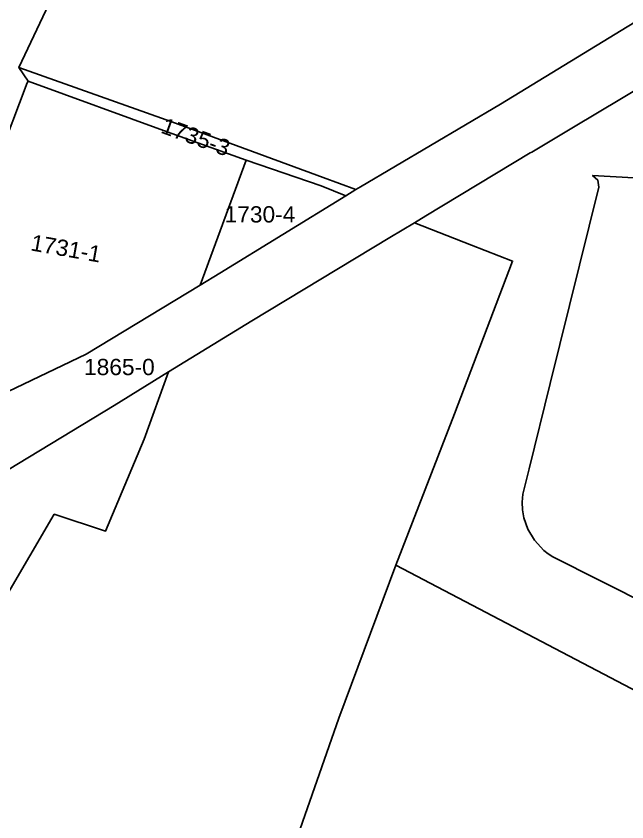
# Model space of a CAD drawing. Header units: metres. Extents: x 7508000 to 7510589, y 4725804 to 4728000.
# Drawn here: x 7509568.4 to 7509756.3, y 4726623.1 to 4726870.8 of the extents above; entities that cross this region are included whole.
import ezdxf
from ezdxf.enums import TextEntityAlignment as Align

# ---------------------------------------------------------------- set-up
doc = ezdxf.new("R2010")
doc.units = ezdxf.units.M
for name, color, linetype in [('OBILIQ_A10_PAR_PARCEL_TXT', 7, 'Continuous'), ('OBILIQ_PAR_PARCELGEOM_ILI', 7, 'Continuous'), ('Orotofoto 2018', 7, 'Continuous')]:
    doc.layers.add(name, color=color, linetype=linetype)
doc.styles.get("Standard").update_dxf_attribs({"font": 'arial.ttf'})
picture_1 = doc.add_image_def('image1.ecw', size_in_pixel=(11111, 11111))

msp = doc.modelspace()

# ---------------------------------------------------------------- linework, layer by layer
at = {"layer": 'OBILIQ_PAR_PARCELGEOM_ILI', "color": 7, "linetype": 'Continuous'}
for points in [[(7509750.55, 4727142.2), (7509724.89, 4727117), (7509714.58, 4727096.19), (7509694.95, 4727080.27), (7509690.47, 4727073.65), (7509660.08, 4727033.73), (7509647.57, 4727035.5), (7509646.58, 4727032.53), (7509643.61, 4727025.1), (7509626.58, 4726982.43), (7509624.88, 4726978.16), (7509609.2, 4726938.81), (7509608.28, 4726937.24), (7509569.31, 4726854.97), (7509616.3, 4726838.27), (7509662.88, 4726821.17), (7509672.91, 4726817.45), (7509674.37, 4726818.34), (7509717.47, 4726843.75), (7509760.66, 4726870.06)], [(7509494.93, 4726606.45), (7509510.34, 4726675.35), (7509511.57, 4726680.85), (7509519.18, 4726703.32), (7509530.5, 4726736.76), (7509544.37, 4726777.74), (7509571.88, 4726850.24), (7509572.1, 4726850.77), (7509569.31, 4726854.97), (7509608.28, 4726937.24)], [(7509760.66, 4726870.06), (7509717.47, 4726843.75), (7509674.37, 4726818.34), (7509672.91, 4726817.45), (7509669.87, 4726815.57), (7509631.09, 4726791.73), (7509625.04, 4726788.07), (7509589.99, 4726766.87), (7509544.25, 4726745.02), (7509530.5, 4726736.76), (7509519.18, 4726703.32), (7509556.02, 4726725.35), (7509598.57, 4726751.06), (7509615.34, 4726761.38), (7509640.91, 4726777.11), (7509683.4, 4726802.74), (7509690.95, 4726807.28), (7509694.51, 4726809.42), (7509726.58, 4726828.73), (7509727.03, 4726829), (7509739.88, 4726836.66), (7509769.89, 4726854.56)], [(7509769.89, 4726854.56), (7509739.88, 4726836.66), (7509727.03, 4726829), (7509726.58, 4726828.73), (7509694.51, 4726809.42), (7509690.95, 4726807.28), (7509708.55, 4726800.36), (7509721.17, 4726795.46), (7509703.3, 4726748.56), (7509685.29, 4726702.02), (7509855.62, 4726612.79)], [(7509765.52, 4726688.49), (7509746.52, 4726698.03), (7509735.01, 4726703.8), (7509733.52, 4726704.59), (7509732.1, 4726705.51), (7509730.77, 4726706.55), (7509727.88, 4726709.68), (7509725.89, 4726713.03), (7509724.64, 4726716.59), (7509724.24, 4726718.96), (7509724.13, 4726721.38), (7509724.34, 4726723.8), (7509726.27, 4726731.62), (7509732.75, 4726757.87), (7509747.64, 4726818.23), (7509747.37, 4726820.36), (7509745.75, 4726821.77), (7509787.54, 4726819.42)]]:
    msp.add_lwpolyline(points, dxfattribs=at)
for points in [[(7509616.3, 4726838.27), (7509569.31, 4726854.97), (7509572.1, 4726850.77), (7509614.91, 4726835.24), (7509639.16, 4726826.52), (7509662.27, 4726818.56), (7509669.87, 4726815.57), (7509672.91, 4726817.45), (7509662.88, 4726821.17), (7509616.3, 4726838.27)], [(7509639.16, 4726826.52), (7509614.91, 4726835.24), (7509572.1, 4726850.77), (7509571.88, 4726850.24), (7509544.37, 4726777.74), (7509530.5, 4726736.76), (7509544.25, 4726745.02), (7509589.99, 4726766.87), (7509625.04, 4726788.07), (7509639.16, 4726826.52)], [(7509669.87, 4726815.57), (7509662.27, 4726818.56), (7509639.16, 4726826.52), (7509625.04, 4726788.07), (7509631.09, 4726791.73), (7509669.87, 4726815.57)], [(7509667.69, 4726654.94), (7509685.29, 4726702.02), (7509703.3, 4726748.56), (7509721.17, 4726795.46), (7509708.55, 4726800.36), (7509690.95, 4726807.28), (7509683.4, 4726802.74), (7509640.91, 4726777.11), (7509615.34, 4726761.38), (7509607.85, 4726740.69), (7509595.96, 4726712.49), (7509580.17, 4726717.64), (7509549.34, 4726665.24), (7509510.34, 4726675.35), (7509494.93, 4726606.45), (7509486.86, 4726562.85), (7509473.56, 4726483.62), (7509594.47, 4726444.94), (7509605.22, 4726476.28), (7509621.89, 4726523.63), (7509637.87, 4726570.57), (7509651.3, 4726608.07), (7509667.69, 4726654.94)], [(7509595.96, 4726712.49), (7509607.85, 4726740.69), (7509615.34, 4726761.38), (7509598.57, 4726751.06), (7509556.02, 4726725.35), (7509519.18, 4726703.32), (7509511.57, 4726680.85), (7509510.34, 4726675.35), (7509549.34, 4726665.24), (7509580.17, 4726717.64), (7509595.96, 4726712.49)], [(7509855.62, 4726612.79), (7509685.29, 4726702.02), (7509667.69, 4726654.94), (7509651.3, 4726608.07), (7509637.87, 4726570.57), (7509621.89, 4726523.63), (7509605.22, 4726476.28), (7509594.47, 4726444.94), (7509588.83, 4726428.53), (7509586.55, 4726421.62), (7509575.61, 4726388.53), (7509628.15, 4726368.97), (7509665.65, 4726354.81), (7509704.84, 4726340.1), (7509711.58, 4726337.72), (7509855.62, 4726612.79)]]:
    msp.add_lwpolyline(points, close=True, dxfattribs=at)

# ---------------------------------------------------------------- texts
at = {"layer": 'OBILIQ_A10_PAR_PARCEL_TXT', "color": 7}
for s, rotation, p in [('1735-3', -20, (7509623.71, 4726833.64)), ('1731-1', -10, (7509583.81, 4726799.36))]:
    msp.add_text(s, height=5, rotation=rotation, dxfattribs=at).set_placement(p, align=Align.MIDDLE_CENTER)
for s, p in [('1730-4', (7509643.46, 4726809.84)), ('1865-0', (7509600.21, 4726762.92))]:
    msp.add_text(s, height=5, dxfattribs=at).set_placement(p, align=Align.MIDDLE_CENTER)

# ---------------------------------------------------------------- pictures from other files: only their frames are drawn
at = {"layer": 'Orotofoto 2018'}
image = msp.add_image(picture_1, insert=(7508000, 4726000.02), size_in_units=(1999.82, 1999.82), dxfattribs=at)
image.dxf.flags = 7

doc.saveas('drawing.dxf')
